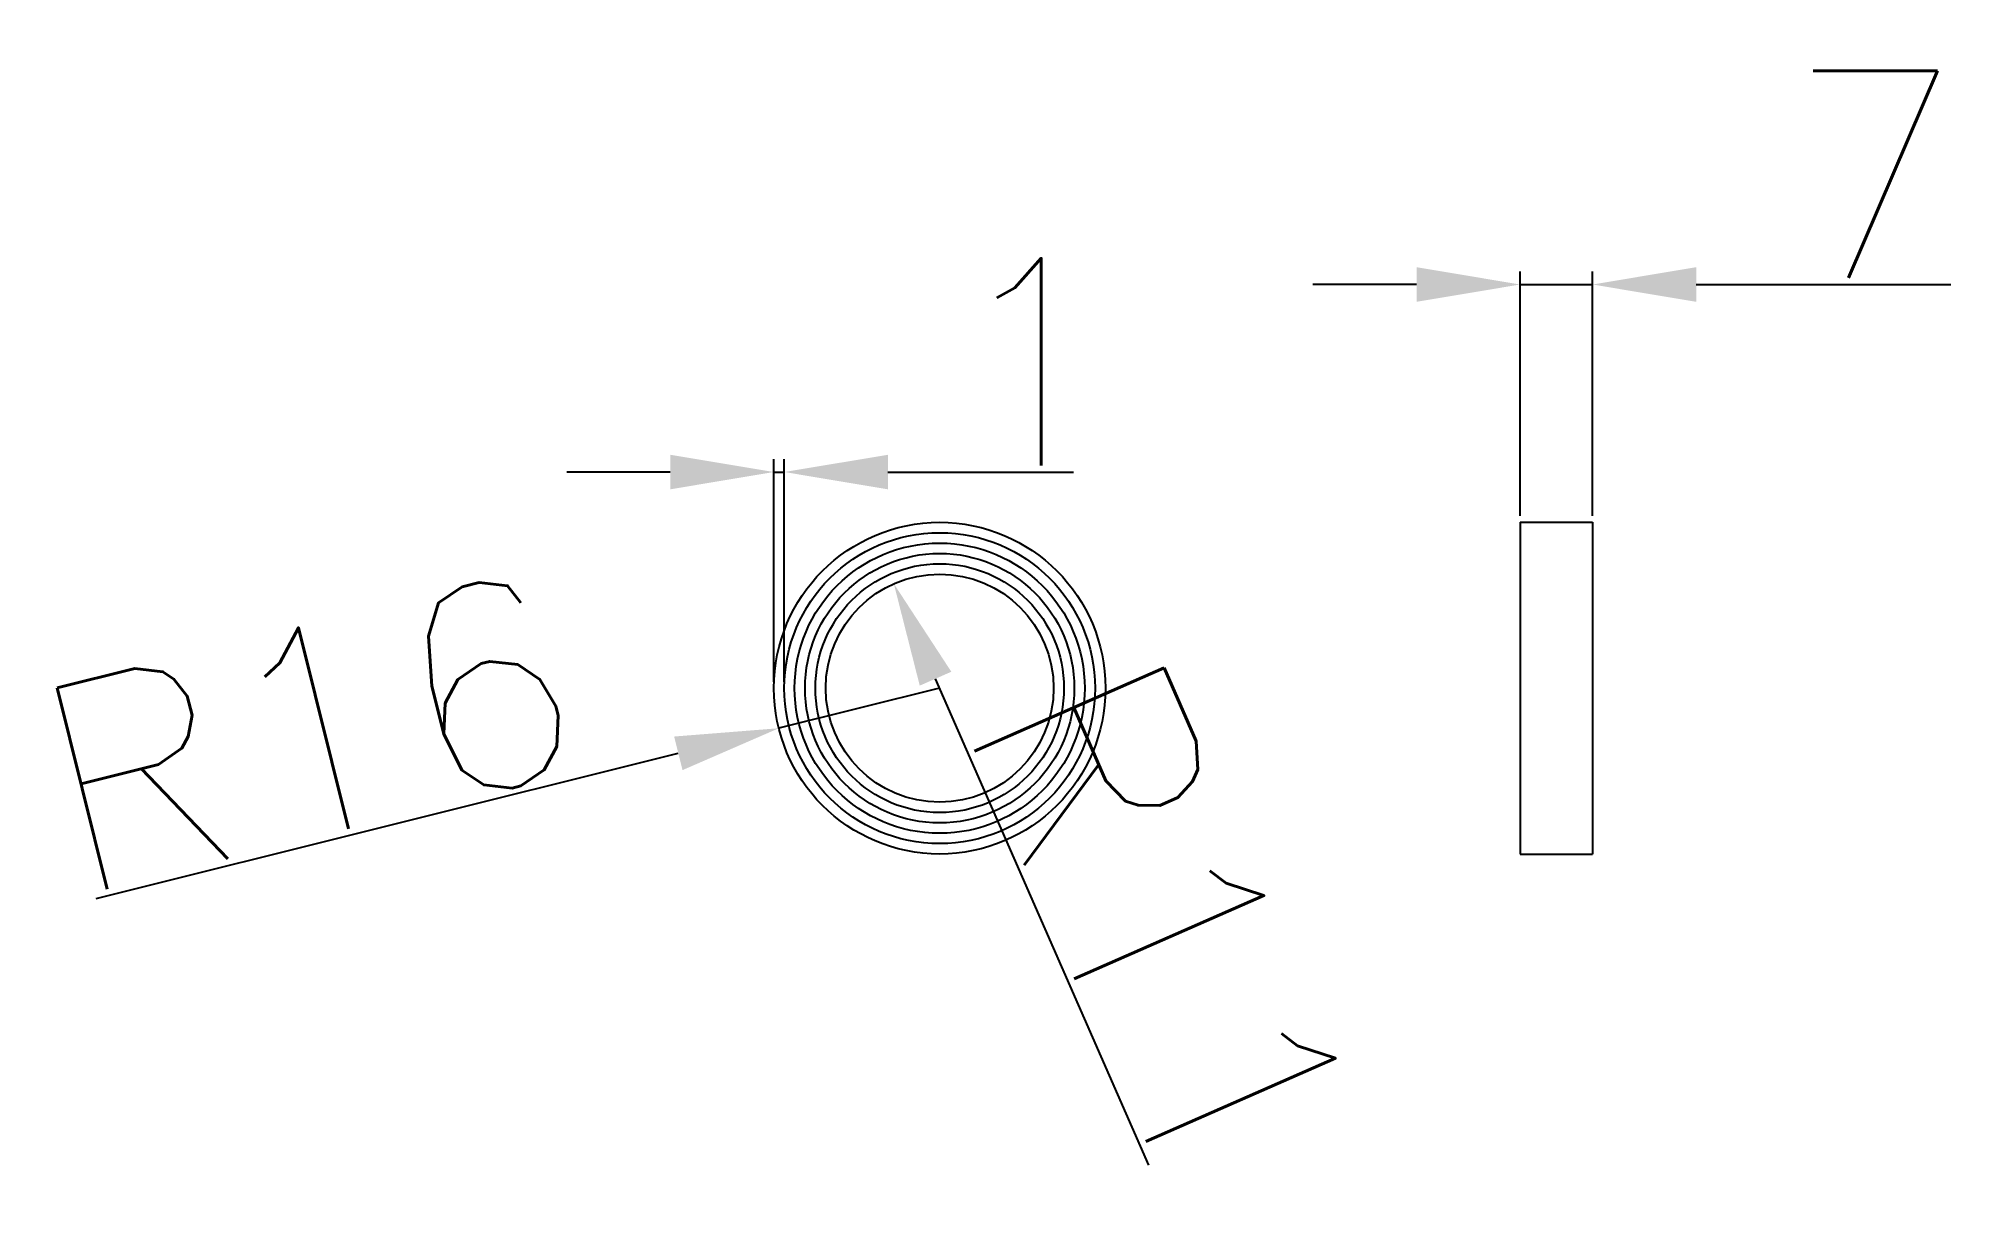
# Model space of a CAD drawing. Header units: millimetres. Extents: x -4 to 181, y 49 to 162.
import ezdxf

# ---------------------------------------------------------------- set-up
doc = ezdxf.new("R2010")
doc.units = ezdxf.units.MM
doc.styles.get("Standard").update_dxf_attribs({"font": 'txt.shx', "bigfont": 'whgtxt.shx'})
doc.dimstyles.new('ISO-25', dxfattribs={"dimtxt": 20, "dimasz": 10, "dimexe": 1.25, "dimexo": 0.625, "dimtad": 1, "dimdsep": 46, "dimtxsty": 'Standard', "dimcen": 2.5, "dimclrd": 1, "dimclre": 1, "dimclrt": 4, "dimadec": 0, "dimazin": 0, "dimtfac": 1, "dimtmove": 0, "dimatfit": 3, "dimfxl": 1, "dimarcsym": 0})

# ---------------------------------------------------------------- blocks, each defined once
blk = doc.blocks.new('*D1')
at = {"color": 1, "lineweight": -2, "transparency": 16777216}
for p, q in [((67.5, 99.96), (67.5, 121.44)), ((68.5, 99.96), (68.5, 121.44)), ((57.5, 120.19), (47.5, 120.19)), ((67.5, 120.19), (68.5, 120.19)), ((78.5, 120.19), (96.42, 120.19))]:
    blk.add_line(p, q, dxfattribs=at)
at = {"color": 1, "transparency": 16777216}
for points in [[(57.5, 121.85), (57.5, 118.52), (67.5, 120.19)], [(78.5, 121.85), (78.5, 118.52), (68.5, 120.19)]]:
    blk.add_solid(points, dxfattribs=at)
at = {"layer": 'Defpoints', "color": 0, "transparency": 16777216}
for p in [(68.5, 120.19), (67.5, 99.34), (68.5, 99.34)]:
    blk.add_point(p, dxfattribs=at)
at = {"color": 4, "transparency": 16777216, "insert": (92.46, 130.81), "char_height": 20, "attachment_point": 5}
blk.add_mtext('1', dxfattribs=at)
blk = doc.blocks.new('*D2')
at = {"color": 1, "lineweight": -2, "transparency": 16777216}
for p, q in [((83.5, 99.34), (67.98, 95.47)), ((2.08, 79.05), (58.27, 93.05))]:
    blk.add_line(p, q, dxfattribs=at)
at = {"color": 1, "transparency": 16777216}
blk.add_solid([(57.87, 94.67), (58.68, 91.43), (67.98, 95.47)], dxfattribs=at)
at = {"layer": 'Defpoints', "color": 0, "transparency": 16777216}
for p in [(83.5, 99.34), (67.98, 95.47)]:
    blk.add_point(p, dxfattribs=at)
at = {"color": 4, "transparency": 16777216, "insert": (22.76, 95.15), "char_height": 20, "attachment_point": 5, "rotation": 13.9885}
blk.add_mtext('R16', dxfattribs=at)
blk = doc.blocks.new('*D3')
at = {"color": 1, "lineweight": -2, "transparency": 16777216}
blk.add_line((103.71, 53.33), (83.1, 100.25), dxfattribs=at)
at = {"color": 1, "transparency": 16777216}
blk.add_solid([(84.63, 100.92), (81.58, 99.58), (79.08, 109.41)], dxfattribs=at)
at = {"layer": 'Defpoints', "color": 0, "transparency": 16777216}
for p in [(79.08, 109.41), (83.5, 99.34)]:
    blk.add_point(p, dxfattribs=at)
at = {"color": 4, "transparency": 16777216, "insert": (105.14, 76.48), "char_height": 20, "attachment_point": 5, "rotation": 293.7092}
blk.add_mtext('R11', dxfattribs=at)
blk = doc.blocks.new('*D4')
at = {"color": 1, "lineweight": -2, "transparency": 16777216}
for p, q in [((139.54, 115.96), (139.54, 139.53)), ((146.54, 115.96), (146.54, 139.53)), ((129.54, 138.28), (119.54, 138.28)), ((139.54, 138.28), (146.54, 138.28)), ((156.54, 138.28), (181.12, 138.28))]:
    blk.add_line(p, q, dxfattribs=at)
at = {"color": 1, "transparency": 16777216}
for points in [[(129.54, 139.95), (129.54, 136.61), (139.54, 138.28)], [(156.54, 139.95), (156.54, 136.61), (146.54, 138.28)]]:
    blk.add_solid(points, dxfattribs=at)
at = {"layer": 'Defpoints', "color": 0, "transparency": 16777216}
for p in [(146.54, 138.28), (139.54, 115.34), (146.54, 115.34)]:
    blk.add_point(p, dxfattribs=at)
at = {"color": 4, "transparency": 16777216, "insert": (173.83, 148.91), "char_height": 20, "attachment_point": 5}
blk.add_mtext('7', dxfattribs=at)

msp = doc.modelspace()

# ---------------------------------------------------------------- linework, layer by layer
for p, q in [((139.539, 115.335), (146.539, 115.335)), ((139.539, 115.335), (139.539, 83.335)), ((146.539, 115.335), (146.539, 83.335)), ((139.539, 83.335), (146.539, 83.335))]:
    msp.add_line(p, q)
for radius in [16, 15, 14, 12, 11]:
    msp.add_circle((83.504, 99.335), radius)
at = {"color": 2}
for radius in [14, 13]:
    msp.add_circle((83.504, 99.335), radius, dxfattribs=at)

# ---------------------------------------------------------------- dimensions: what is measured, and where the dimension line sits
for base, p1, p2, picture, middle in [((146.539, 138.281), (139.539, 115.335), (146.539, 115.335), '*D4', (173.83, 148.906)), ((68.504, 120.185), (67.504, 99.335), (68.504, 99.335), '*D1', (92.462, 130.81))]:
    dim = msp.add_linear_dim(base=base, p1=p1, p2=p2, dimstyle='ISO-25')
    dim.commit()
    dim.dimension.update_dxf_attribs({"geometry": picture, "text_midpoint": middle})
dim = msp.add_radius_dim(center=(83.504, 99.335), mpoint=(67.978, 95.468), dimstyle='ISO-25')
dim.commit()
dim.dimension.update_dxf_attribs({"geometry": '*D2', "text_midpoint": (22.755, 95.152)})
dim = msp.add_radius_dim(center=(83.504, 99.335), mpoint=(79.081, 109.407), dimstyle='ISO-25')
dim.commit()
dim.dimension.update_dxf_attribs({"geometry": '*D3', "text_midpoint": (95.416, 72.211), "dimtype": 164})

doc.saveas('drawing.dxf')
